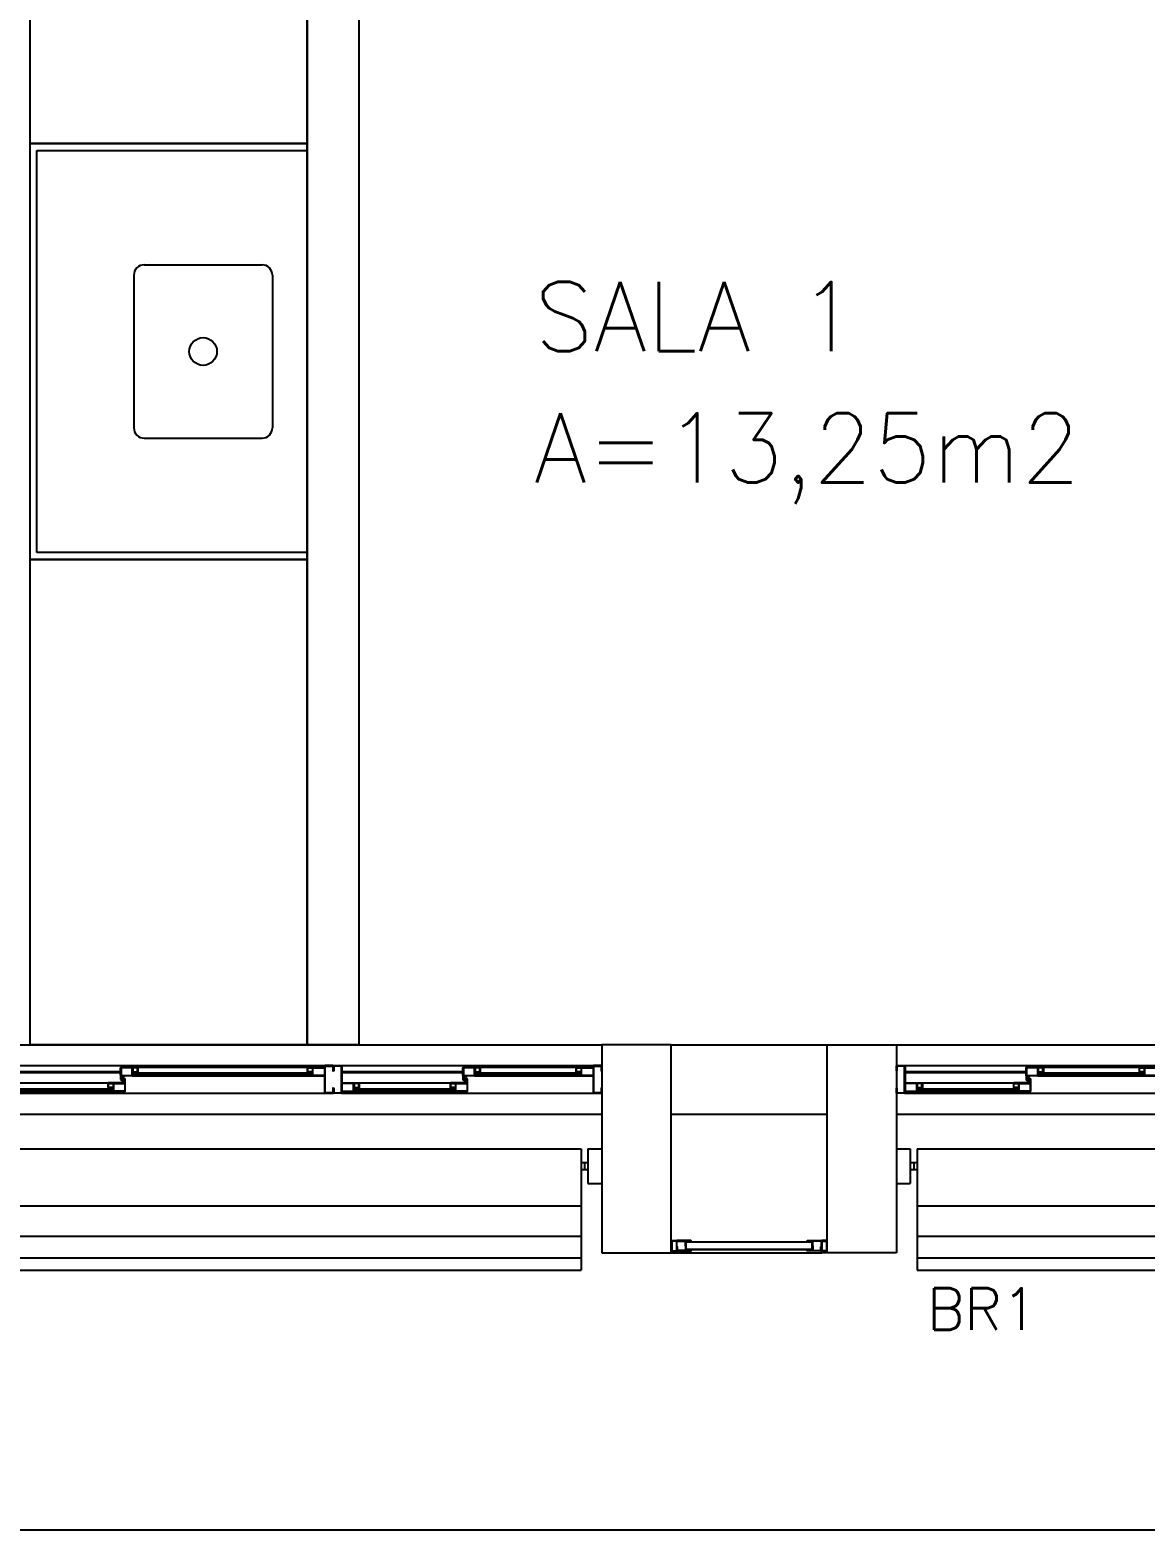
# Model space of a CAD drawing. Header units: millimetres. Extents: x 2128 to 2646, y 1972 to 2207.
# Drawn here: x 2332.961 to 2336.179, y 2098.515 to 2102.843 of the extents above; entities that cross this region are included whole.
import ezdxf

# ---------------------------------------------------------------- set-up
doc = ezdxf.new("R2010")
doc.units = ezdxf.units.MM
for name, color, linetype in [('AR-ALV', 2, 'Continuous'), ('AR-BANCADAS', 1, 'Continuous'), ('AR-BRISES', 1, 'Continuous'), ('AR-CALÇADA', 1, 'Continuous'), ('AR-ESQ', 1, 'Continuous'), ('AR-ESTC', 3, 'Continuous'), ('AR-PEITORIL', 1, 'Continuous'), ('BC- VISTA', 1, 'Continuous'), ('BC-CUBA', 1, 'Continuous'), ('BR-LINHAS', 1, 'Continuous'), ('BR-MONTANTE', 242, 'Continuous'), ('BR-PAINEL', 1, 'Continuous'), ('BR-SUPORTE', 1, 'Continuous'), ('BR-TEXTO', 2, 'Continuous'), ('COZ1', 1, 'Continuous'), ('DT-ESQ-BAGUETE-C', 1, 'Continuous'), ('DT-ESQ-BAGUETE-V', 1, 'Continuous'), ('DT-ESQ-CHAPA DOBRADA-V', 1, 'Continuous'), ('DT-ESQ-PERFIL CADEIRA-C', 2, 'Continuous'), ('DT-ESQ-PERFIL CADEIRA-V', 2, 'Continuous'), ('DT-ESQ-PERFIL U SIMPLES-C', 2, 'Continuous'), ('DT-ESQ-PERFIL U-C', 2, 'Continuous'), ('DT-ESQ-PERFIL U-V', 1, 'Continuous'), ('DT-ESQ-VENEZIANA-C', 1, 'Continuous'), ('DT-ESQ-VENEZIANA-V', 1, 'Continuous'), ('DT-ESQ-VIDRO-C', 2, 'Continuous'), ('DT-TXTMOD', 1, 'Continuous'), ('TEXTO', 2, 'Continuous'), ('Área', 2, 'Continuous')]:
    doc.layers.add(name, color=color, linetype=linetype)
doc.styles.add('S10', font='simplex.shx', dxfattribs={"height": 0.1})
doc.styles.add('S12', font='simplex.shx', dxfattribs={"width": 1.1, "height": 0.12})
doc.styles.add('UNB-100', font='simplex.shx', dxfattribs={"height": 0.2})

# ---------------------------------------------------------------- blocks, each defined once
blk = doc.blocks.new('CUBAbnc-01P')
at = {"layer": 'COZ1'}
for p, q in [((-0.22, -0.1005), (0.22, -0.1005)), ((-0.25, -0.4705), (-0.25, -0.1305)), ((0.25, -0.4705), (0.25, -0.1305)), ((-0.22, -0.5005), (0.22, -0.5005))]:
    blk.add_line(p, q, dxfattribs=at)
blk.add_circle((0, -0.3005), 0.04, dxfattribs=at)
for centre, start, end in [((-0.22, -0.1305), 90, 180), ((0.22, -0.1305), 0, 90), ((-0.22, -0.4705), 180, 270), ((0.22, -0.4705), 270, 0)]:
    blk.add_arc(centre, 0.03, start, end, dxfattribs=at)
blk = doc.blocks.new('BCP01')
at = {"layer": 'BC- VISTA'}
for p, q in [((0, -0.02), (0.78, -0.02)), ((0.78, -0.02), (0.78, -1.18)), ((0.78, -1.18), (0, -1.18))]:
    blk.add_line(p, q, dxfattribs=at)
blk.add_lwpolyline([(0.8, 0), (0.8, -1.2), (0, -1.2), (0, 0)], close=True, dxfattribs=at)
at = {"layer": 'BC-CUBA', "rotation": 90}
blk.add_blockref('CUBAbnc-01P', (0, -0.6), dxfattribs=at)
blk = doc.blocks.new('BCP13')
at = {"layer": 'BC- VISTA'}
blk.add_lwpolyline([(0.8, 0), (0.8, -1.4), (0, -1.4), (0, 0)], close=True, dxfattribs=at)
blk = doc.blocks.new('BCP07')
at = {"layer": 'BC- VISTA'}
blk.add_lwpolyline([(0.8, 0), (0.8, -1), (0, -1), (0, 0)], close=True, dxfattribs=at)
blk = doc.blocks.new('EF40-P')
at = {"layer": 'DT-ESQ-BAGUETE-C', "ltscale": 0.1}
for points in [[(3.81, -0.08), (3.7965, -0.08), (3.7965, -0.0785), (3.8095, -0.0785, 0.414214), (3.81, -0.078), (3.81, -0.067, 0.414214), (3.8095, -0.0665), (3.7965, -0.0665), (3.7965, -0.065), (3.81, -0.065, -0.414214), (3.8115, -0.0665), (3.8115, -0.0785, -0.414214)], [(4.3015, -0.08), (4.315, -0.08), (4.315, -0.0785), (4.302, -0.0785, -0.414214), (4.3015, -0.078), (4.3015, -0.067, -0.414214), (4.302, -0.0665), (4.315, -0.0665), (4.315, -0.065), (4.3015, -0.065, 0.414214), (4.3, -0.0665), (4.3, -0.0785, 0.414214)], [(4.7975, -0.08), (4.784, -0.08), (4.784, -0.0785), (4.797, -0.0785, 0.414214), (4.7975, -0.078), (4.7975, -0.067, 0.414214), (4.797, -0.0665), (4.784, -0.0665), (4.784, -0.065), (4.7975, -0.065, -0.414214), (4.799, -0.0665), (4.799, -0.0785, -0.414214)], [(5.0765, -0.08), (5.09, -0.08), (5.09, -0.0785), (5.077, -0.0785, -0.414214), (5.0765, -0.078), (5.0765, -0.067, -0.414214), (5.077, -0.0665), (5.09, -0.0665), (5.09, -0.065), (5.0765, -0.065, 0.414214), (5.075, -0.0665), (5.075, -0.0785, 0.414214)], [(3.7265, -0.125), (3.74, -0.125), (3.74, -0.1235), (3.727, -0.1235, -0.414214), (3.7265, -0.123), (3.7265, -0.112, -0.414214), (3.727, -0.1115), (3.74, -0.1115), (3.74, -0.11), (3.7265, -0.11, 0.414214), (3.725, -0.1115), (3.725, -0.1235, 0.414214)], [(4.4485, -0.125), (4.435, -0.125), (4.435, -0.1235), (4.448, -0.1235, 0.414214), (4.4485, -0.123), (4.4485, -0.112, 0.414214), (4.448, -0.1115), (4.435, -0.1115), (4.435, -0.11), (4.4485, -0.11, -0.414214), (4.45, -0.1115), (4.45, -0.1235, -0.414214)], [(4.714, -0.125), (4.7275, -0.125), (4.7275, -0.1235), (4.7145, -0.1235, -0.414214), (4.714, -0.123), (4.714, -0.112, -0.414214), (4.7145, -0.1115), (4.7275, -0.1115), (4.7275, -0.11), (4.714, -0.11, 0.414214), (4.7125, -0.1115), (4.7125, -0.1235, 0.414214)]]:
    blk.add_lwpolyline(points, format="xyb", close=True, dxfattribs=at)
at = {"layer": 'DT-ESQ-BAGUETE-V', "ltscale": 0.1}
for p, q in [((3.81, -0.065), (4.3015, -0.065)), ((4.7975, -0.065), (5.0765, -0.065)), ((3.2485, -0.11), (3.7265, -0.11)), ((4.4485, -0.11), (4.714, -0.11))]:
    blk.add_line(p, q, dxfattribs=at)
at = {"layer": 'DT-ESQ-CHAPA DOBRADA-V', "ltscale": 0.1}
for p, q in [((3.2, -0.077), (3.7615, -0.077)), ((3.2, -0.08), (3.7615, -0.08)), ((4.4, -0.077), (4.749, -0.077)), ((4.4, -0.08), (4.749, -0.08))]:
    blk.add_line(p, q, dxfattribs=at)
at = {"layer": 'DT-ESQ-PERFIL CADEIRA-C', "ltscale": 0.1}
for p, q in [((3.7635, -0.0885), (3.81, -0.0885)), ((4.35, -0.0885), (4.3015, -0.0885)), ((4.751, -0.0885), (4.7975, -0.0885)), ((5.125, -0.0885), (5.0765, -0.0885)), ((3.773, -0.1335), (3.7265, -0.1335)), ((4.4, -0.1335), (4.4485, -0.1335)), ((4.7605, -0.1335), (4.714, -0.1335))]:
    blk.add_line(p, q, dxfattribs=at)
for points in [[(3.81, -0.087, -1), (3.81, -0.09), (3.7635, -0.09, -0.414214), (3.7615, -0.088), (3.7615, -0.067, -0.414214), (3.7635, -0.065), (3.795, -0.065, -0.414214), (3.7965, -0.0665), (3.7965, -0.087)], [(3.7965, -0.0885, -0.198913), (3.7954, -0.0881, -0.198913), (3.795, -0.087), (3.795, -0.067, 0.414214), (3.7945, -0.0665), (3.7635, -0.0665, 0.414214), (3.763, -0.067), (3.763, -0.088, 0.414214), (3.7635, -0.0885)], [(4.3015, -0.09), (4.35, -0.09), (4.35, -0.0885), (4.315, -0.0885, 0.198912), (4.3161, -0.0881, 0.198913), (4.3165, -0.087), (4.3165, -0.067, -0.414214), (4.317, -0.0665), (4.35, -0.0665), (4.35, -0.065), (4.3165, -0.065, 0.414214), (4.315, -0.0665), (4.315, -0.0785), (4.315, -0.08), (4.315, -0.087), (4.3015, -0.087, 1)], [(4.7975, -0.087, -1), (4.7975, -0.09), (4.751, -0.09, -0.414214), (4.749, -0.088), (4.749, -0.067, -0.414214), (4.751, -0.065), (4.7825, -0.065, -0.414214), (4.784, -0.0665), (4.784, -0.087)], [(4.784, -0.0885, -0.198913), (4.7829, -0.0881, -0.198913), (4.7825, -0.087), (4.7825, -0.067, 0.414214), (4.782, -0.0665), (4.751, -0.0665, 0.414214), (4.7505, -0.067), (4.7505, -0.088, 0.414214), (4.751, -0.0885)], [(5.0765, -0.09), (5.125, -0.09), (5.125, -0.0885), (5.09, -0.0885, 0.198912), (5.0911, -0.0881, 0.198913), (5.0915, -0.087), (5.0915, -0.067, -0.414214), (5.092, -0.0665), (5.125, -0.0665), (5.125, -0.065), (5.0915, -0.065, 0.414214), (5.09, -0.0665), (5.09, -0.0785), (5.09, -0.08), (5.09, -0.087), (5.0765, -0.087, 1)], [(3.7265, -0.132, 1), (3.7265, -0.135), (3.773, -0.135, 0.414214), (3.775, -0.133), (3.775, -0.112, 0.414214), (3.773, -0.11), (3.7415, -0.11, 0.414214), (3.74, -0.1115), (3.74, -0.132)], [(3.74, -0.1335, 0.198913), (3.7411, -0.1331, 0.198913), (3.7415, -0.132), (3.7415, -0.112, -0.414214), (3.742, -0.1115), (3.773, -0.1115, -0.414214), (3.7735, -0.112), (3.7735, -0.133, -0.414214), (3.773, -0.1335)], [(4.4485, -0.135), (4.4, -0.135), (4.4, -0.1335), (4.435, -0.1335, -0.198912), (4.4339, -0.1331, -0.198913), (4.4335, -0.132), (4.4335, -0.112, 0.414214), (4.433, -0.1115), (4.4, -0.1115), (4.4, -0.11), (4.4335, -0.11, -0.414214), (4.435, -0.1115), (4.435, -0.1235), (4.435, -0.125), (4.435, -0.132), (4.4485, -0.132, -1)], [(4.714, -0.132, 1), (4.714, -0.135), (4.7605, -0.135, 0.414214), (4.7625, -0.133), (4.7625, -0.112, 0.414214), (4.7605, -0.11), (4.729, -0.11, 0.414214), (4.7275, -0.1115), (4.7275, -0.132)], [(4.7275, -0.1335, 0.198913), (4.7286, -0.1331, 0.198913), (4.729, -0.132), (4.729, -0.112, -0.414214), (4.7295, -0.1115), (4.7605, -0.1115, -0.414214), (4.761, -0.112), (4.761, -0.133, -0.414214), (4.7605, -0.1335)]]:
    blk.add_lwpolyline(points, format="xyb", close=True, dxfattribs=at)
at = {"layer": 'DT-ESQ-PERFIL CADEIRA-V', "ltscale": 0.1}
for p, q in [((3.795, -0.09), (4.3015, -0.09)), ((4.7825, -0.09), (5.0765, -0.09)), ((3.2485, -0.135), (3.7265, -0.135)), ((4.4485, -0.135), (4.714, -0.135))]:
    blk.add_line(p, q, dxfattribs=at)
at = {"layer": 'DT-ESQ-PERFIL U SIMPLES-C', "ltscale": 0.1}
for points in [[(3.7635, -0.102), (3.7715, -0.102), (3.7715, -0.1005), (3.7635, -0.1005, -0.414214), (3.763, -0.1), (3.763, -0.092, -0.414214), (3.7635, -0.0915), (3.7715, -0.0915), (3.7715, -0.09), (3.7635, -0.09, 0.414214), (3.7615, -0.092), (3.7615, -0.1, 0.414214)], [(3.773, -0.098), (3.765, -0.098), (3.765, -0.0995), (3.773, -0.0995, -0.414214), (3.7735, -0.1), (3.7735, -0.108, -0.414214), (3.773, -0.1085), (3.765, -0.1085), (3.765, -0.11), (3.773, -0.11, 0.414214), (3.775, -0.108), (3.775, -0.1, 0.414214)], [(4.751, -0.102), (4.759, -0.102), (4.759, -0.1005), (4.751, -0.1005, -0.414214), (4.7505, -0.1), (4.7505, -0.092, -0.414214), (4.751, -0.0915), (4.759, -0.0915), (4.759, -0.09), (4.751, -0.09, 0.414214), (4.749, -0.092), (4.749, -0.1, 0.414214)], [(4.7605, -0.098), (4.7525, -0.098), (4.7525, -0.0995), (4.7605, -0.0995, -0.414214), (4.761, -0.1), (4.761, -0.108, -0.414214), (4.7605, -0.1085), (4.7525, -0.1085), (4.7525, -0.11), (4.7605, -0.11, 0.414214), (4.7625, -0.108), (4.7625, -0.1, 0.414214)]]:
    blk.add_lwpolyline(points, format="xyb", close=True, dxfattribs=at)
at = {"layer": 'DT-ESQ-PERFIL U-C', "ltscale": 0.1}
for points in [[(4.375, -0.0615, 0.414214), (4.3735, -0.06), (4.3515, -0.06, 0.414214), (4.35, -0.0615), (4.35, -0.1385, 0.414214), (4.3515, -0.14), (4.3735, -0.14, 0.414214), (4.375, -0.1385), (4.375, -0.125), (4.3735, -0.125), (4.3735, -0.138, -0.414214), (4.373, -0.1385), (4.352, -0.1385, -0.414214), (4.3515, -0.138), (4.3515, -0.062, -0.414214), (4.352, -0.0615), (4.373, -0.0615, -0.414214), (4.3735, -0.062), (4.3735, -0.075), (4.375, -0.075)], [(4.375, -0.0615, -0.414214), (4.3765, -0.06), (4.3985, -0.06, -0.414214), (4.4, -0.0615), (4.4, -0.1385, -0.414214), (4.3985, -0.14), (4.3765, -0.14, -0.414214), (4.375, -0.1385), (4.375, -0.125), (4.3765, -0.125), (4.3765, -0.138, 0.414214), (4.377, -0.1385), (4.398, -0.1385, 0.414214), (4.3985, -0.138), (4.3985, -0.062, 0.414214), (4.398, -0.0615), (4.377, -0.0615, 0.414214), (4.3765, -0.062), (4.3765, -0.075), (4.375, -0.075)], [(5.15, -0.0615, 0.414214), (5.1485, -0.06), (5.1265, -0.06, 0.414214), (5.125, -0.0615), (5.125, -0.1385, 0.414214), (5.1265, -0.14), (5.1485, -0.14, 0.414214), (5.15, -0.1385), (5.15, -0.125), (5.1485, -0.125), (5.1485, -0.138, -0.414214), (5.148, -0.1385), (5.127, -0.1385, -0.414214), (5.1265, -0.138), (5.1265, -0.062, -0.414214), (5.127, -0.0615), (5.148, -0.0615, -0.414214), (5.1485, -0.062), (5.1485, -0.075), (5.15, -0.075)]]:
    blk.add_lwpolyline(points, format="xyb", close=True, dxfattribs=at)
at = {"layer": 'DT-ESQ-PERFIL U-V', "ltscale": 0.1}
for p, q in [((3.1985, -0.06), (4.3515, -0.06)), ((4.3985, -0.06), (5.1265, -0.06)), ((3.1985, -0.14), (4.3515, -0.14)), ((4.3985, -0.14), (5.1265, -0.14))]:
    blk.add_line(p, q, dxfattribs=at)
at = {"layer": 'DT-ESQ-VIDRO-C', "ltscale": 0.1}
for points in [[(4.3125, -0.085), (4.3125, -0.082), (3.799, -0.082), (3.799, -0.085)], [(5.0875, -0.085), (5.0875, -0.082), (4.7865, -0.082), (4.7865, -0.085)], [(3.238, -0.13), (3.238, -0.127), (3.737, -0.127), (3.737, -0.13)], [(4.438, -0.13), (4.438, -0.127), (4.7245, -0.127), (4.7245, -0.13)]]:
    blk.add_lwpolyline(points, close=True, dxfattribs=at)
at = {"layer": 'DT-TXTMOD', "ltscale": 0.1, "style": 'S10', "flags": 3}
for tag, p in [('M01', (0.025, -0.28)), ('M02', (0.3253, -0.28)), ('M03', (0.627, -0.28)), ('M04', (0.9288, -0.28)), ('M05', (1.2306, -0.28)), ('M06', (1.5323, -0.28)), ('M07', (1.8341, -0.28)), ('M08', (2.1359, -0.28)), ('M09', (2.4376, -0.28)), ('M10', (2.7394, -0.28)), ('M11', (3.0412, -0.28)), ('M12', (3.3429, -0.28)), ('M13', (3.6447, -0.28)), ('M14', (3.9464, -0.28)), ('M15', (4.2482, -0.28)), ('M16', (4.55, -0.28)), ('M17', (4.8517, -0.28))]:
    blk.add_attdef(tag, p, '', height=0.1, dxfattribs=at)
blk = doc.blocks.new('EF23-P')
at = {"layer": 'DT-ESQ-BAGUETE-C', "ltscale": 0.1}
for points in [[(0.4225, -0.08), (0.409, -0.08), (0.409, -0.0785), (0.422, -0.0785, 0.414214), (0.4225, -0.078), (0.4225, -0.067, 0.414214), (0.422, -0.0665), (0.409, -0.0665), (0.409, -0.065), (0.4225, -0.065, -0.414214), (0.424, -0.0665), (0.424, -0.0785, -0.414214)], [(0.7015, -0.08), (0.715, -0.08), (0.715, -0.0785), (0.702, -0.0785, -0.414214), (0.7015, -0.078), (0.7015, -0.067, -0.414214), (0.702, -0.0665), (0.715, -0.0665), (0.715, -0.065), (0.7015, -0.065, 0.414214), (0.7, -0.0665), (0.7, -0.0785, 0.414214)], [(0.0735, -0.125), (0.06, -0.125), (0.06, -0.1235), (0.073, -0.1235, 0.414214), (0.0735, -0.123), (0.0735, -0.112, 0.414214), (0.073, -0.1115), (0.06, -0.1115), (0.06, -0.11), (0.0735, -0.11, -0.414214), (0.075, -0.1115), (0.075, -0.1235, -0.414214)], [(0.339, -0.125), (0.3525, -0.125), (0.3525, -0.1235), (0.3395, -0.1235, -0.414214), (0.339, -0.123), (0.339, -0.112, -0.414214), (0.3395, -0.1115), (0.3525, -0.1115), (0.3525, -0.11), (0.339, -0.11, 0.414214), (0.3375, -0.1115), (0.3375, -0.1235, 0.414214)]]:
    blk.add_lwpolyline(points, format="xyb", close=True, dxfattribs=at)
at = {"layer": 'DT-ESQ-BAGUETE-V', "ltscale": 0.1}
for p, q in [((0.4225, -0.065), (0.7015, -0.065)), ((0.0735, -0.11), (0.339, -0.11))]:
    blk.add_line(p, q, dxfattribs=at)
at = {"layer": 'DT-ESQ-CHAPA DOBRADA-V', "ltscale": 0.1}
for p, q in [((0.025, -0.077), (0.374, -0.077)), ((0.025, -0.08), (0.374, -0.08))]:
    blk.add_line(p, q, dxfattribs=at)
at = {"layer": 'DT-ESQ-PERFIL CADEIRA-C', "ltscale": 0.1}
for p, q in [((0.376, -0.0885), (0.4225, -0.0885)), ((0.75, -0.0885), (0.7015, -0.0885)), ((0.025, -0.1335), (0.0735, -0.1335)), ((0.3855, -0.1335), (0.339, -0.1335))]:
    blk.add_line(p, q, dxfattribs=at)
for points in [[(0.4225, -0.087, -1), (0.4225, -0.09), (0.376, -0.09, -0.414214), (0.374, -0.088), (0.374, -0.067, -0.414214), (0.376, -0.065), (0.4075, -0.065, -0.414214), (0.409, -0.0665), (0.409, -0.087)], [(0.409, -0.0885, -0.198913), (0.4079, -0.0881, -0.198913), (0.4075, -0.087), (0.4075, -0.067, 0.414214), (0.407, -0.0665), (0.376, -0.0665, 0.414214), (0.3755, -0.067), (0.3755, -0.088, 0.414214), (0.376, -0.0885)], [(0.7015, -0.09), (0.75, -0.09), (0.75, -0.0885), (0.715, -0.0885, 0.198912), (0.7161, -0.0881, 0.198913), (0.7165, -0.087), (0.7165, -0.067, -0.414214), (0.717, -0.0665), (0.75, -0.0665), (0.75, -0.065), (0.7165, -0.065, 0.414214), (0.715, -0.0665), (0.715, -0.0785), (0.715, -0.08), (0.715, -0.087), (0.7015, -0.087, 1)], [(0.0735, -0.135), (0.025, -0.135), (0.025, -0.1335), (0.06, -0.1335, -0.198912), (0.0589, -0.1331, -0.198913), (0.0585, -0.132), (0.0585, -0.112, 0.414214), (0.058, -0.1115), (0.025, -0.1115), (0.025, -0.11), (0.0585, -0.11, -0.414214), (0.06, -0.1115), (0.06, -0.1235), (0.06, -0.125), (0.06, -0.132), (0.0735, -0.132, -1)], [(0.339, -0.132, 1), (0.339, -0.135), (0.3855, -0.135, 0.414214), (0.3875, -0.133), (0.3875, -0.112, 0.414214), (0.3855, -0.11), (0.354, -0.11, 0.414214), (0.3525, -0.1115), (0.3525, -0.132)], [(0.3525, -0.1335, 0.198913), (0.3536, -0.1331, 0.198913), (0.354, -0.132), (0.354, -0.112, -0.414214), (0.3545, -0.1115), (0.3855, -0.1115, -0.414214), (0.386, -0.112), (0.386, -0.133, -0.414214), (0.3855, -0.1335)]]:
    blk.add_lwpolyline(points, format="xyb", close=True, dxfattribs=at)
at = {"layer": 'DT-ESQ-PERFIL CADEIRA-V', "ltscale": 0.1}
for p, q in [((0.4075, -0.09), (0.7015, -0.09)), ((0.0735, -0.135), (0.339, -0.135))]:
    blk.add_line(p, q, dxfattribs=at)
at = {"layer": 'DT-ESQ-PERFIL U SIMPLES-C', "ltscale": 0.1}
for points in [[(0.376, -0.102), (0.384, -0.102), (0.384, -0.1005), (0.376, -0.1005, -0.414214), (0.3755, -0.1), (0.3755, -0.092, -0.414214), (0.376, -0.0915), (0.384, -0.0915), (0.384, -0.09), (0.376, -0.09, 0.414214), (0.374, -0.092), (0.374, -0.1, 0.414214)], [(0.3855, -0.098), (0.3775, -0.098), (0.3775, -0.0995), (0.3855, -0.0995, -0.414214), (0.386, -0.1), (0.386, -0.108, -0.414214), (0.3855, -0.1085), (0.3775, -0.1085), (0.3775, -0.11), (0.3855, -0.11, 0.414214), (0.3875, -0.108), (0.3875, -0.1, 0.414214)]]:
    blk.add_lwpolyline(points, format="xyb", close=True, dxfattribs=at)
at = {"layer": 'DT-ESQ-PERFIL U-C', "ltscale": 0.1}
blk.add_lwpolyline([(0, -0.0615, -0.414214), (0.0015, -0.06), (0.0235, -0.06, -0.414214), (0.025, -0.0615), (0.025, -0.1385, -0.414214), (0.0235, -0.14), (0.0015, -0.14, -0.414214), (0, -0.1385), (0, -0.125), (0.0015, -0.125), (0.0015, -0.138, 0.414214), (0.002, -0.1385), (0.023, -0.1385, 0.414214), (0.0235, -0.138), (0.0235, -0.062, 0.414214), (0.023, -0.0615), (0.002, -0.0615, 0.414214), (0.0015, -0.062), (0.0015, -0.075), (0, -0.075)], format="xyb", close=True, dxfattribs=at)
at = {"layer": 'DT-ESQ-PERFIL U-V', "ltscale": 0.1}
for p, q in [((0.0235, -0.06), (0.7515, -0.06)), ((0.0235, -0.14), (0.7515, -0.14))]:
    blk.add_line(p, q, dxfattribs=at)
at = {"layer": 'DT-ESQ-VIDRO-C', "ltscale": 0.1}
for points in [[(0.7125, -0.085), (0.7125, -0.082), (0.4115, -0.082), (0.4115, -0.085)], [(0.063, -0.13), (0.063, -0.127), (0.3495, -0.127), (0.3495, -0.13)]]:
    blk.add_lwpolyline(points, close=True, dxfattribs=at)
at = {"layer": 'DT-TXTMOD', "ltscale": 0.1, "style": 'S10', "flags": 3}
for tag, p in [('M01', (0.025, -0.28)), ('M02', (0.3253, -0.28)), ('M03', (0.627, -0.28)), ('M04', (0.9288, -0.28)), ('M05', (1.2306, -0.28)), ('M06', (1.5323, -0.28)), ('M07', (1.8341, -0.28)), ('M08', (2.1359, -0.28)), ('M09', (2.4376, -0.28)), ('M10', (2.7394, -0.28)), ('M11', (3.0412, -0.28)), ('M12', (3.3429, -0.28)), ('M13', (3.6447, -0.28)), ('M14', (3.9464, -0.28)), ('M15', (4.2482, -0.28)), ('M16', (4.55, -0.28)), ('M17', (4.8517, -0.28))]:
    blk.add_attdef(tag, p, '', height=0.1, dxfattribs=at)
blk = doc.blocks.new('BR-MODULO1')
at = {"layer": 'BR-LINHAS'}
for p, q in [((0.06, -0.2648), (2.535, -0.2648)), ((2.615, -0.2648), (5.09, -0.2648)), ((0.06, -0.3524), (2.535, -0.3524)), ((2.615, -0.3524), (5.09, -0.3524)), ((0.06, -0.4147), (2.535, -0.4147)), ((2.615, -0.4147), (5.09, -0.4147))]:
    blk.add_line(p, q, dxfattribs=at)
at = {"layer": 'BR-MONTANTE'}
for p, q in [((0, -0.1), (0, -0.2)), ((0, -0.1), (0.04, -0.1)), ((0.04, -0.1), (0.04, -0.2)), ((5.11, -0.1), (5.11, -0.2)), ((5.11, -0.1), (5.15, -0.1)), ((5.15, -0.1), (5.15, -0.2)), ((0, -0.2), (0.04, -0.2)), ((5.11, -0.2), (5.15, -0.2))]:
    blk.add_line(p, q, dxfattribs=at)
at = {"layer": 'BR-PAINEL'}
for p, q in [((0.06, -0.1), (2.535, -0.1)), ((0.06, -0.1), (0.06, -0.45)), ((2.615, -0.1), (5.09, -0.1)), ((5.09, -0.1), (5.09, -0.45)), ((0.06, -0.45), (2.535, -0.45)), ((2.615, -0.45), (5.09, -0.45))]:
    blk.add_line(p, q, dxfattribs=at)
at = {"layer": 'BR-SUPORTE'}
for p, q in [((0.04, -0.14), (0.06, -0.14)), ((0.04, -0.16), (0.06, -0.16)), ((0.05, -0.14), (0.05, -0.16)), ((5.09, -0.14), (5.11, -0.14)), ((5.09, -0.16), (5.11, -0.16)), ((5.1, -0.14), (5.1, -0.16))]:
    blk.add_line(p, q, dxfattribs=at)
blk = doc.blocks.new('EF01C-P')
at = {"layer": 'DT-ESQ-BAGUETE-C', "ltscale": 0.1}
for points in [[(0.0015, 0.035), (0.015, 0.035), (0.015, 0.0335), (0.0015, 0.0335), (0.0015, 0.005), (0.015, 0.005), (0.015, 0.0035), (0.0015, 0.0035, -0.414214), (0, 0.005), (0, 0.0335, -0.414214)], [(0.4485, 0.035), (0.435, 0.035), (0.435, 0.0335), (0.4485, 0.0335), (0.4485, 0.005), (0.435, 0.005), (0.435, 0.0035), (0.4485, 0.0035, 0.414214), (0.45, 0.005), (0.45, 0.0335, 0.414214)]]:
    blk.add_lwpolyline(points, format="xyb", close=True, dxfattribs=at)
at = {"layer": 'DT-ESQ-PERFIL CADEIRA-C', "ltscale": 0.1}
for points in [[(0.01, 0.0015), (0.01, 0.003), (0.0015, 0.003, 1), (0.0015, 0), (0.015, 0, 0.414214), (0.0165, 0.0015), (0.0165, 0.0335), (0.043, 0.0335)], [(0.043, 0.0065), (0.018, 0.0065), (0.018, 0.0165), (0.0165, 0.0165), (0.0165, 0.0065, 0.414214), (0.018, 0.005), (0.043, 0.005), (0.0565, 0.005, 1), (0.0565, 0.008), (0.043, 0.008), (0.043, 0.02), (0.043, 0.032), (0.0565, 0.032, 1), (0.0565, 0.035), (0.043, 0.035), (0.0165, 0.035, 0.414214), (0.015, 0.0335), (0.015, 0.0015), (0.0015, 0.0015)], [(0.0415, 0.02), (0.0415, 0.032, -0.414214), (0.043, 0.0335), (0.0565, 0.0335)], [(0.0415, 0.02), (0.0415, 0.008, 0.414214), (0.043, 0.0065), (0.0565, 0.0065)], [(0.407, 0.0065), (0.432, 0.0065), (0.432, 0.0165), (0.4335, 0.0165), (0.4335, 0.0065, -0.414214), (0.432, 0.005), (0.407, 0.005), (0.3935, 0.005, -1), (0.3935, 0.008), (0.407, 0.008), (0.407, 0.02), (0.407, 0.032), (0.3935, 0.032, -1), (0.3935, 0.035), (0.407, 0.035), (0.4335, 0.035, -0.414214), (0.435, 0.0335), (0.435, 0.0015), (0.4485, 0.0015)], [(0.4085, 0.02), (0.4085, 0.032, 0.414214), (0.407, 0.0335), (0.3935, 0.0335)], [(0.4085, 0.02), (0.4085, 0.008, -0.414214), (0.407, 0.0065), (0.3935, 0.0065)], [(0.44, 0.0015), (0.44, 0.003), (0.4485, 0.003, -1), (0.4485, 0), (0.435, 0, -0.414214), (0.4335, 0.0015), (0.4335, 0.0335), (0.407, 0.0335)]]:
    blk.add_lwpolyline(points, format="xyb", dxfattribs=at)
at = {"layer": 'DT-ESQ-PERFIL CADEIRA-V', "ltscale": 0.1}
blk.add_line((0.015, 0), (0.435, 0), dxfattribs=at)
at = {"layer": 'DT-ESQ-VENEZIANA-C', "ltscale": 0.1}
for p, q in [((0.043, 0.0105), (0.407, 0.0105)), ((0.043, 0.009), (0.407, 0.009))]:
    blk.add_line(p, q, dxfattribs=at)
at = {"layer": 'DT-ESQ-VENEZIANA-V', "ltscale": 0.1}
blk.add_line((0.043, 0.031), (0.407, 0.031), dxfattribs=at)
at = {"layer": 'DT-TXTMOD', "ltscale": 0.1, "style": 'S10', "flags": 3}
blk.add_attdef('EF01C', (0.0208, -0.14), '', height=0.1, dxfattribs=at)

msp = doc.modelspace()

# ---------------------------------------------------------------- linework, layer by layer
at = {"layer": 'AR-ALV'}
for p, q in [((2333.7615, 2099.9151), (2333.7615, 2108.2401)), ((2333.9115, 2099.9151), (2333.9115, 2104.5651)), ((2333.9115, 2099.9151), (2333.7615, 2099.9151)), ((2334.8115, 2099.9151), (2335.2615, 2099.9151)), ((2334.8115, 2099.7151), (2335.2615, 2099.7151))]:
    msp.add_line(p, q, dxfattribs=at)
at = {"layer": 'AR-CALÇADA'}
msp.add_line((2362.7865, 2098.5151), (2294.3615, 2098.5151), dxfattribs=at)
at = {"layer": 'AR-ESTC'}
for p, q in [((2334.8115, 2099.9151), (2334.6115, 2099.9151)), ((2334.6115, 2099.9151), (2334.6115, 2099.3151)), ((2334.8115, 2099.3151), (2334.8115, 2099.9151)), ((2335.2615, 2099.9151), (2335.4615, 2099.9151)), ((2335.2615, 2099.3151), (2335.2615, 2099.9151)), ((2335.4615, 2099.9151), (2335.4615, 2099.3151)), ((2334.6115, 2099.3151), (2334.8115, 2099.3151)), ((2335.4615, 2099.3151), (2335.2615, 2099.3151))]:
    msp.add_line(p, q, dxfattribs=at)
at = {"layer": 'AR-PEITORIL'}
for p, q in [((2329.4615, 2099.9151), (2334.6115, 2099.9151)), ((2335.4615, 2099.9151), (2340.6115, 2099.9151)), ((2329.4615, 2099.7151), (2334.6115, 2099.7151)), ((2335.4615, 2099.7151), (2340.6115, 2099.7151))]:
    msp.add_line(p, q, dxfattribs=at)

# ---------------------------------------------------------------- block references
at = {"layer": 'AR-BANCADAS'}
for name, p in [('BCP07', (2332.9615, 2103.5151)), ('BCP13', (2332.9615, 2101.3151))]:
    msp.add_blockref(name, p, dxfattribs=at)
at = {"layer": 'AR-BANCADAS', "rotation": 180}
msp.add_blockref('BCP01', (2333.7615, 2101.3151), dxfattribs=at)
at = {"layer": 'AR-BRISES'}
msp.add_blockref('BR-MODULO1', (2329.4615, 2099.7151), dxfattribs=at)
ref = msp.add_blockref('BR-MODULO1', (2335.4615, 2099.7151), dxfattribs=at)
ref.add_attrib('BR', 'BR1', (2335.5499, 2099.0927), dxfattribs={"layer": 'BR-TEXTO', "height": 0.12, "style": 'S12'})
at = {"layer": 'AR-ESQ'}
for name, p in [('EF40-P', (2329.4615, 2099.9151)), ('EF23-P', (2335.4615, 2099.9151)), ('EF01C-P', (2334.8115, 2099.3151))]:
    msp.add_blockref(name, p, dxfattribs=at)

# ---------------------------------------------------------------- texts
at = {"layer": 'TEXTO', "style": 'UNB-100'}
msp.add_text('SALA 1', height=0.2, dxfattribs=at).set_placement((2334.4162, 2101.916))
at = {"layer": 'Área', "style": 'UNB-100'}
msp.add_text('A=13,25m2', height=0.2, dxfattribs=at).set_placement((2334.4152, 2101.5369))

doc.saveas('drawing.dxf')
